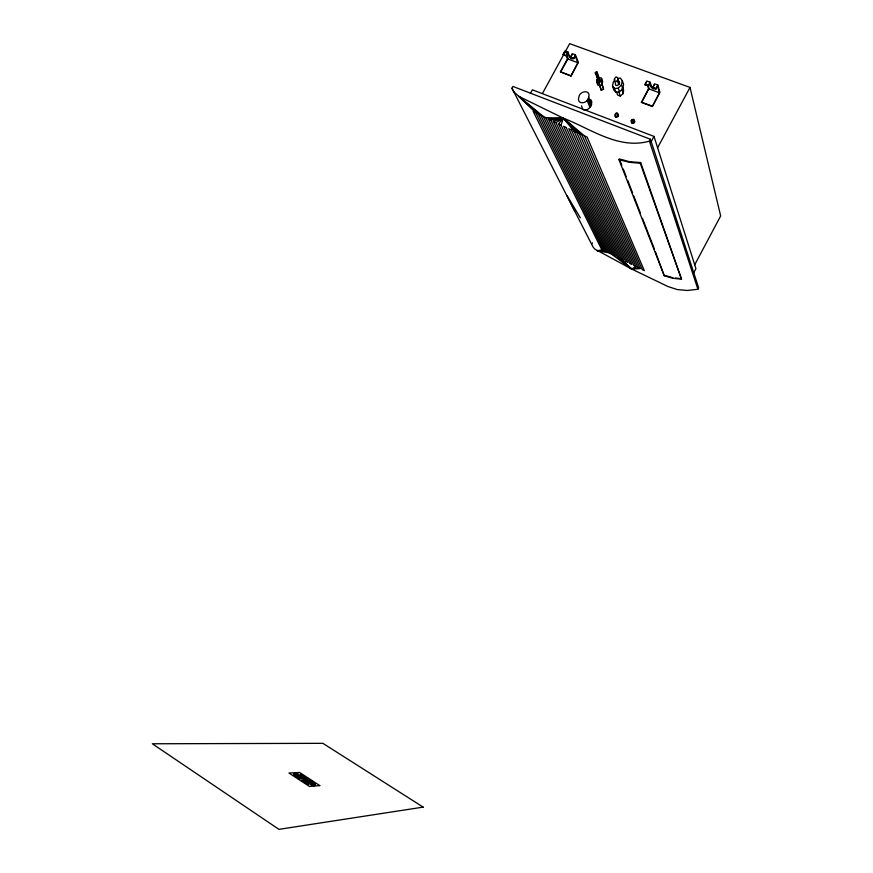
<?xml version="1.0" encoding="UTF-8"?>
<svg xmlns="http://www.w3.org/2000/svg" width="873" height="873" viewBox="0 0 873 873"><rect width="100%" height="100%" fill="white"/><g stroke="black" fill="none" stroke-linecap="round" stroke-linejoin="round"><path stroke-width="1.31" d="M616.469 91.774L617.626 95.059L620.299 96.063L623.278 93.542L623.573 90.028L622.82 87.824M596.772 82.357L597.012 79.53L599.402 77.501L601.552 78.297L602.577 81.091L602.326 83.906L599.947 85.925L597.819 85.128L596.772 82.357L598.911 83.153L599.947 85.925M602.326 83.906L601.301 81.124L601.552 78.297M631.397 120.441C631.365 127.327 637.29 115.749 631.397 120.441L631.703 121.325C629.979 125.308 636.504 123.028 634.322 120.267M617.789 78.374L620.266 78.046L622.307 80.654L623.573 84.386L622.744 88.555L619.535 91.84L615.836 92.32L613.817 89.712L614.232 87.627M615.421 83.295C614.527 88.402 622.231 83.481 618.619 81.091M618.084 79.618C615.683 70.582 610.751 88.337 618.084 79.618L619.383 83.372M615.345 115.629C614.865 120.409 621.39 114.167 617.025 113.905M622.744 88.555L621.467 84.845L622.307 80.654M618.095 114.832C616.251 107.761 612.399 121.598 618.095 114.832L618.422 115.716M613.817 89.712L612.497 86.012L613.337 81.833M588.653 97.361C591.283 89.286 579.508 90.628 578.854 97.143C576.213 105.229 587.998 103.898 588.653 97.361L591.512 104.542C590.464 107.706 587.223 110.936 583.655 109.965M595.342 72.765L595.528 73.801L596.521 73.812L597.307 71.968L596.445 71.641L595.342 72.765L598.551 81.451L600.144 80.349L599.26 79.192M591.512 104.542L591.774 101.639L590.661 99.489M650.44 139.287L649.436 141.142C618.466 149.872 590.77 128.768 563.38 118.171L558.458 123.813L621.456 259.226L623.508 260.274L561.033 125.035L563.38 118.171L518.737 96.303L513.586 91.578L511.971 88.217L512.942 86.449L650.44 139.287L698.662 287.872L697.909 289.279L687.324 290.469L677.284 289.563L668.096 286.584L631.768 269.091L594.764 249.067L592.963 246.863L511.971 88.217M655.241 88.61C652.655 90.476 649.545 85.685 649.828 83.284L648.29 86.121L644.885 84.528L646.795 80.993L650.09 82.204L651.716 86.787L655.252 88.359M598.169 80.305L597.077 75.951M664.255 275.792L618.957 159.606L619.339 158.897L629.564 161.723L640.662 162.542L681.518 279.24L672.581 278.225L664.255 275.792L655.459 251.806M694.712 264.77L720.662 215.958L690.019 87.431L569.665 43.65L542.537 93.302M693.642 272.943L695.934 268.633L654.008 136.417L532.366 89.821L530.424 93.378M652.349 106.517L659.453 92.789L657.544 86.111L656.005 88.959L652.698 87.737L654.499 83.819L657.816 85.03L659.944 92.451L652.349 106.517L641.469 102.447L648.552 88.762L647.537 85.423M591.676 244.178L592.407 242.814M650.985 142.026L654.008 136.417M681.518 279.24L640.28 163.262L640.662 162.542M657.598 147.744L690.019 87.431M644.994 84.899L646.533 82.073M650.09 82.204L648.181 85.74L644.885 84.528M641.469 102.447L647.155 91.927M647.777 90.759L649.043 88.435L647.919 84.714M652.698 87.737L654.226 84.899M656.005 88.959L657.816 85.03M573.67 58.644L575.405 54.813L572.262 53.657L570.527 57.487L573.67 58.644L575.176 55.883L577.861 62.681L570.92 76.06L578.384 62.376L575.405 54.813M563.216 54.803L564.722 52.042L567.854 53.198L566.348 55.948L563.063 54.421L564.94 50.972L568.072 52.118C568.563 54.475 570.626 59.168 573.79 58.12M568.072 52.118L566.184 55.566L563.063 54.421M570.92 76.06L560.422 71.826L567.505 58.862L566.108 55.457M560.575 72.197L568.028 58.556L566.708 55.305M570.527 57.487L572.033 54.726M612.497 86.012L614.527 88.631L618.248 88.151L621.467 84.845M632.358 120.507L631.692 120.005M598.911 83.153L601.301 81.124M584.506 135.926L642.19 269.593L644.296 270.608L587.147 137.116L584.506 135.926L563.38 118.171L553.34 121.347L617.375 257.12L631.768 269.091L635.915 266.516L576.616 132.325L563.38 118.171L545.712 117.626L543.192 116.371L518.737 96.303L535.651 112.606L603.243 249.656L597.012 250.715L609.267 252.875L611.286 253.934L631.768 269.091L640.095 268.568L581.865 134.726L563.38 118.171L548.244 118.87L613.315 255.003L615.345 256.062L550.787 120.103L548.244 118.87M553.34 121.347L555.894 122.58L563.38 118.171L579.236 133.525L581.865 134.726M599.249 84.856L601.311 90.345L603.57 89.111L601.966 83.568M617.375 257.12L631.768 269.091L637.999 267.542L640.095 268.568M550.787 120.103L563.38 118.171L573.998 131.125L633.831 265.479L635.915 266.516M597.012 250.715L605.24 250.726L607.248 251.795L540.671 115.127L518.737 96.303L538.161 113.872L540.671 115.127M640.28 163.262L629.226 162.313L618.957 159.606M675.418 278.007L679.259 278.4M665.75 275.573L672.854 277.745M308.551 780.768L308.649 780.8A4.158 0.949 28.3 0 0 308.955 780.888M570.375 57.105L573.517 58.262M652.589 87.365L655.896 88.588M567.505 58.862L577.861 62.681M648.552 88.762L659.453 92.789M560.422 71.826L570.767 75.7M641.36 102.086L652.24 106.157M303.64 776.817C304.131 774.547 304.524 778.192 306.216 777.712C311.345 779.502 303.433 776.195 304.961 779.349C307.503 778.771 318.416 783.954 310.723 781.444L315.044 783.976L309.98 781.313M576.616 132.325L573.998 131.125M561.033 125.035L558.458 123.813M535.651 112.606L533.152 111.351L601.235 248.576L603.243 249.656M309.751 781.182L305.43 779.829L315.262 785.078L311.115 783.528L314.204 785.798L310.646 783.539L311.606 785.362L309.5 782.852L305.07 779.905L305.146 781.39L308.966 784.467L305.244 781.87L305.212 782.906L304.579 782.666L304.208 781.357L300.552 780.287L304.164 780.899L303.968 779.371L299.941 778.159L298.631 779.054L298.064 778.607L298.784 777.81L295.292 776.588L298.086 777.254L293.863 774.667L303.193 778.683L293.655 773.587L297.682 775.082L294.867 772.987L298.239 775.049L297.115 773.456L297.66 773.543L299.614 776.021L303.957 778.814L303.4 776.632L300.116 774.307L302.887 776.61M621.456 259.226L631.768 269.091M582.662 109.354L581.516 105.808M580.305 217.77L567.068 195.65L574.652 210.884M538.161 113.872L605.24 250.726M543.192 116.371L609.267 252.875M545.712 117.626L611.286 253.934M555.894 122.58L619.415 258.179M579.236 133.525L637.999 267.542M567.854 53.198C567.286 55.163 572.131 61.154 573.397 58.153M587.071 100.264L589.952 107.412M588.009 98.867L590.879 106.026M619.83 160.163L621.794 165.226M623.278 169.024L626.225 176.619M627.709 180.416L632.63 193.075M633.612 195.607L640.498 213.328M642.473 218.392L654.499 249.329M599.686 84.812L601.311 90.345M597.012 79.53L597.71 81.385M595.473 72.459L598.3 80.01M601.934 84.714L603.57 89.111M597.339 72.797L600.013 80.643M597.023 73.387L599.827 80.927M615.214 114.287L615.541 115.16M615.509 113.85L615.825 114.734M617.898 115.301L618.226 116.185M617.615 115.738L617.931 116.622M614.527 88.631L615.836 92.32M618.248 88.151L619.535 91.84M614.363 78.941L615.236 81.44M618.771 91.687L620.299 96.063M617.822 80.218L619.121 83.972M617.451 80.785L618.75 84.528M631.201 120.921L631.495 121.794M621.762 89.155L623.278 93.542M634.311 121.009L634.606 121.882M634.114 121.478L634.409 122.351M633.82 121.914L634.114 122.787M649.436 141.142L697.909 289.279M423.165 807.121L278.934 829.35L152.339 743.774L322.879 743.327L423.165 807.121M319.78 785.602L309.489 786.453L288.974 773.042L299.581 772.452L319.78 785.602M571.389 129.913L568.781 128.702L629.695 263.406L631.757 264.443L571.389 129.913M566.195 127.48L563.609 126.258L625.559 261.322L627.622 262.369L566.195 127.48"/></g></svg>
